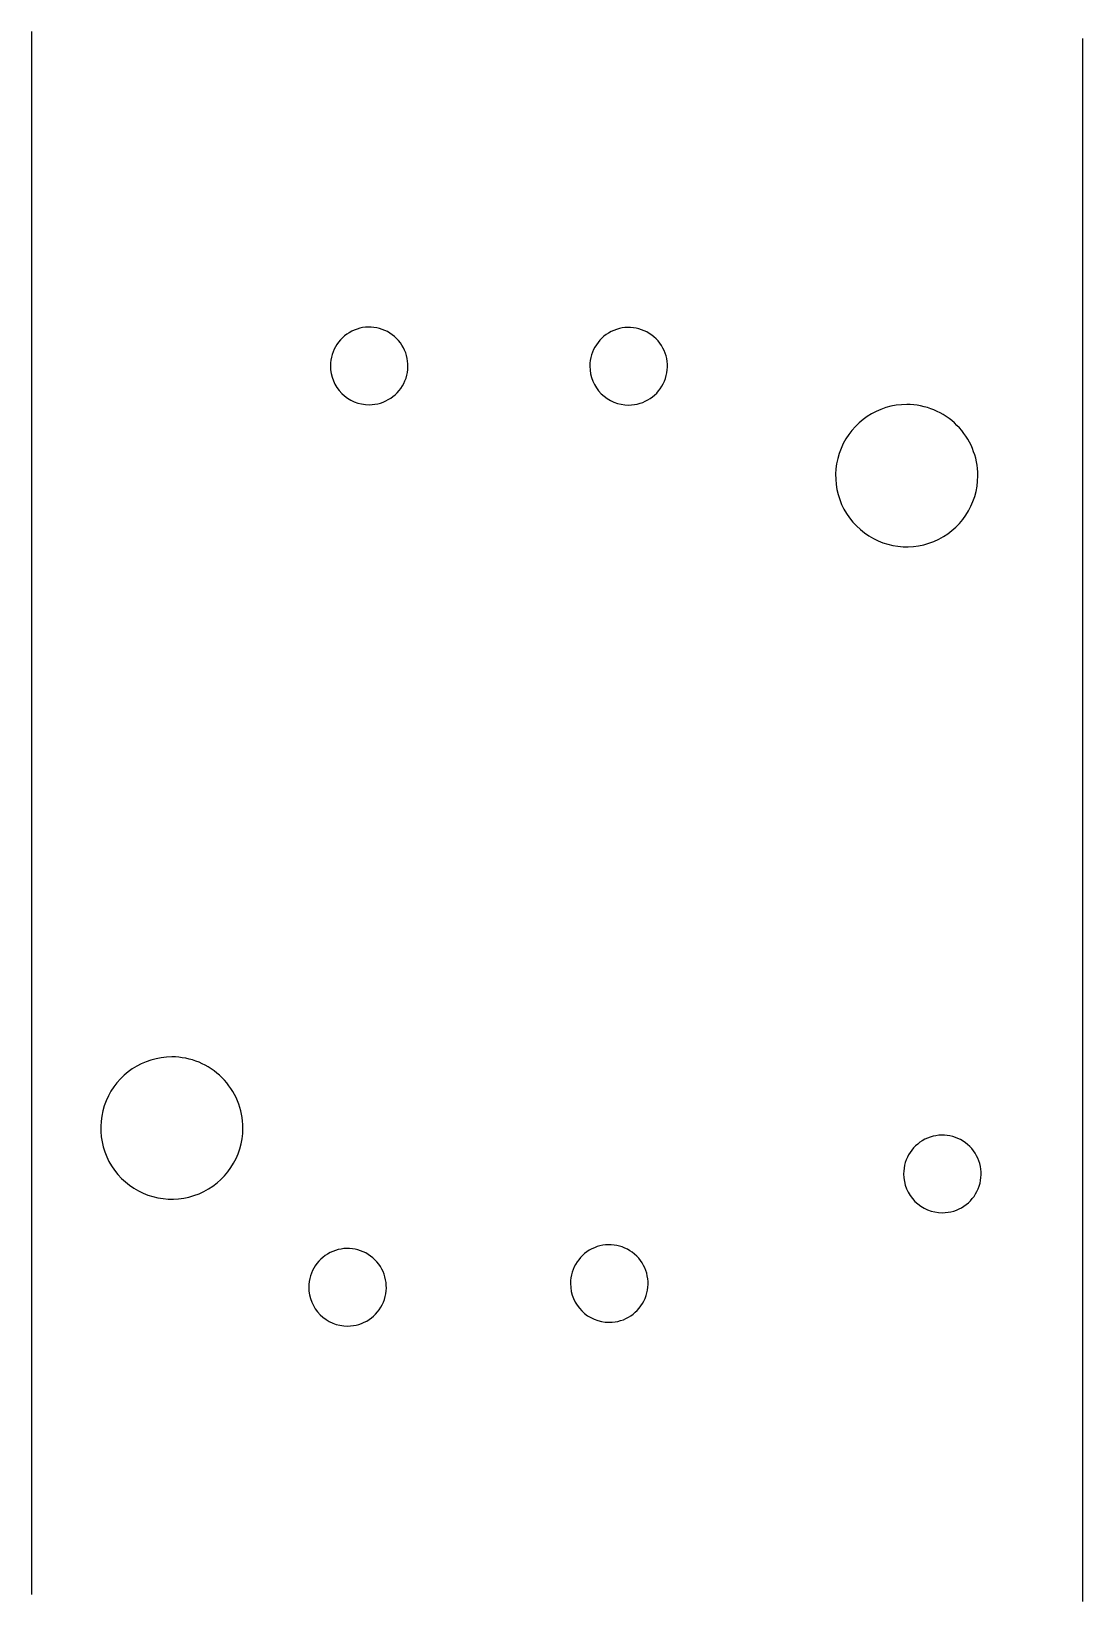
# Model space of a CAD drawing. Header units: millimetres. Extents: x 9 to 41.2, y 857.6 to 905.8.
import ezdxf

# ---------------------------------------------------------------- set-up
doc = ezdxf.new("R2010")
doc.units = ezdxf.units.MM
for name, color, linetype in [('cut_line_FIRST', 7, 'CONTINUOUS'), ('cut_line_LAST', 7, 'CONTINUOUS'), ('milled_holes', 7, 'CONTINUOUS')]:
    doc.layers.add(name, color=color, linetype=linetype)

msp = doc.modelspace()

# ---------------------------------------------------------------- linework, layer by layer
at = {"layer": 'cut_line_FIRST', "color": 7}
msp.add_lwpolyline([(41.241256, 905.577272), (41.241256, 857.640942)], dxfattribs=at)
at = {"layer": 'cut_line_LAST', "color": 7}
msp.add_lwpolyline([(8.983671, 905.796687), (8.983671, 857.860358)], dxfattribs=at)
at = {"layer": 'milled_holes', "color": 1}
for points in [[(19.34874, 894.347891), (19.34874, 894.347891)], [(27.311295, 894.337934)], [(35.843735, 894.353444)], [(13.292769, 874.346235)], [(36.937576, 869.566877)], [(18.685715, 866.090986)], [(26.716873, 866.205702)]]:
    msp.add_lwpolyline(points, close=True, dxfattribs=at)
for points in [[(20.190197, 896.379348), (19.849859, 896.719686), (19.338019, 896.821497), (18.893347, 896.637308)], [(20.190197, 896.379348), (19.849859, 896.719686), (19.338019, 896.821497), (18.893347, 896.637308)], [(28.152752, 896.369391), (27.812414, 896.709729), (27.300574, 896.81154), (26.855902, 896.627351)], [(18.893347, 896.637308), (18.448674, 896.453118), (18.15874, 896.019201), (18.15874, 895.537891)], [(18.893347, 896.637308), (18.448674, 896.453118), (18.15874, 896.019201), (18.15874, 895.537891)], [(20.448157, 895.082498), (20.632346, 895.52717), (20.530535, 896.03901), (20.190197, 896.379348)], [(20.448157, 895.082498), (20.632346, 895.52717), (20.530535, 896.03901), (20.190197, 896.379348)], [(26.855902, 896.627351), (26.411229, 896.443161), (26.121295, 896.009244), (26.121295, 895.527934)], [(28.410712, 895.072541), (28.594901, 895.517213), (28.49309, 896.029053), (28.152752, 896.369391)], [(18.15874, 895.537891), (18.15874, 895.222283), (18.284115, 894.919602), (18.507283, 894.696434)], [(18.15874, 895.537891), (18.15874, 895.222283), (18.284115, 894.919602), (18.507283, 894.696434)], [(26.121295, 895.527934), (26.121295, 895.212326), (26.24667, 894.909645), (26.469838, 894.686477)], [(19.34874, 894.347891), (19.83005, 894.347891), (20.263967, 894.637825), (20.448157, 895.082498)], [(19.34874, 894.347891), (19.83005, 894.347891), (20.263967, 894.637825), (20.448157, 895.082498)], [(27.311295, 894.337934), (27.792605, 894.337934), (28.226522, 894.627868), (28.410712, 895.072541)], [(18.507283, 894.696434), (18.730451, 894.473266), (19.033132, 894.347891), (19.34874, 894.347891)], [(18.507283, 894.696434), (18.730451, 894.473266), (19.033132, 894.347891), (19.34874, 894.347891)], [(26.469838, 894.686477), (26.693006, 894.463309), (26.995687, 894.337934), (27.311295, 894.337934)], [(35.843735, 894.353444), (34.961213, 894.353444), (34.16559, 893.821826), (33.827864, 893.006482)], [(37.386616, 893.714362), (36.977419, 894.12356), (36.422428, 894.353444), (35.843735, 894.353444)], [(38.025698, 892.171481), (38.025698, 892.750174), (37.795814, 893.305165), (37.386616, 893.714362)], [(33.827864, 893.006482), (33.490137, 892.191138), (33.676817, 891.252637), (34.300854, 890.6286)], [(36.678736, 890.15561), (37.49408, 890.493336), (38.025698, 891.288959), (38.025698, 892.171481)], [(34.300854, 890.6286), (34.924891, 890.004563), (35.863392, 889.817883), (36.678736, 890.15561)], [(13.292769, 874.346235), (12.410247, 874.346235), (11.614624, 873.814617), (11.276898, 872.999273)], [(14.83565, 873.707153), (14.426453, 874.116351), (13.871462, 874.346235), (13.292769, 874.346235)], [(15.474732, 872.164272), (15.474732, 872.742965), (15.244848, 873.297956), (14.83565, 873.707153)], [(11.276898, 872.999273), (10.939171, 872.183929), (11.125851, 871.245428), (11.749888, 870.621391)], [(14.12777, 870.148401), (14.943114, 870.486127), (15.474732, 871.28175), (15.474732, 872.164272)], [(36.482183, 871.856294), (36.03751, 871.672104), (35.747576, 871.238187), (35.747576, 870.756877)], [(37.779033, 871.598334), (37.438695, 871.938672), (36.926855, 872.040483), (36.482183, 871.856294)], [(38.036993, 870.301484), (38.221182, 870.746156), (38.119371, 871.257996), (37.779033, 871.598334)], [(35.747576, 870.756877), (35.747576, 870.441269), (35.872951, 870.138588), (36.096119, 869.91542)], [(11.749888, 870.621391), (12.373925, 869.997354), (13.312426, 869.810674), (14.12777, 870.148401)], [(36.937576, 869.566877), (37.418886, 869.566877), (37.852803, 869.856811), (38.036993, 870.301484)], [(36.096119, 869.91542), (36.319287, 869.692252), (36.621968, 869.566877), (36.937576, 869.566877)], [(18.230322, 868.380403), (17.785649, 868.196213), (17.495715, 867.762296), (17.495715, 867.280986)], [(19.527172, 868.122443), (19.186834, 868.462781), (18.674994, 868.564592), (18.230322, 868.380403)], [(26.26148, 868.495119), (25.816807, 868.310929), (25.526873, 867.877012), (25.526873, 867.395702)], [(27.55833, 868.237159), (27.217992, 868.577497), (26.706152, 868.679308), (26.26148, 868.495119)], [(19.785132, 866.825593), (19.969321, 867.270265), (19.86751, 867.782105), (19.527172, 868.122443)], [(27.81629, 866.940309), (28.000479, 867.384981), (27.898668, 867.896821), (27.55833, 868.237159)], [(25.526873, 867.395702), (25.526873, 866.738483), (26.059654, 866.205702), (26.716873, 866.205702)], [(17.495715, 867.280986), (17.495715, 866.965378), (17.62109, 866.662697), (17.844258, 866.439529)], [(18.685715, 866.090986), (19.167025, 866.090986), (19.600942, 866.38092), (19.785132, 866.825593)], [(26.716873, 866.205702), (27.198183, 866.205702), (27.6321, 866.495636), (27.81629, 866.940309)], [(17.844258, 866.439529), (18.067426, 866.216361), (18.370107, 866.090986), (18.685715, 866.090986)]]:
    msp.add_open_spline(points, degree=3, dxfattribs=at)

doc.saveas('drawing.dxf')
